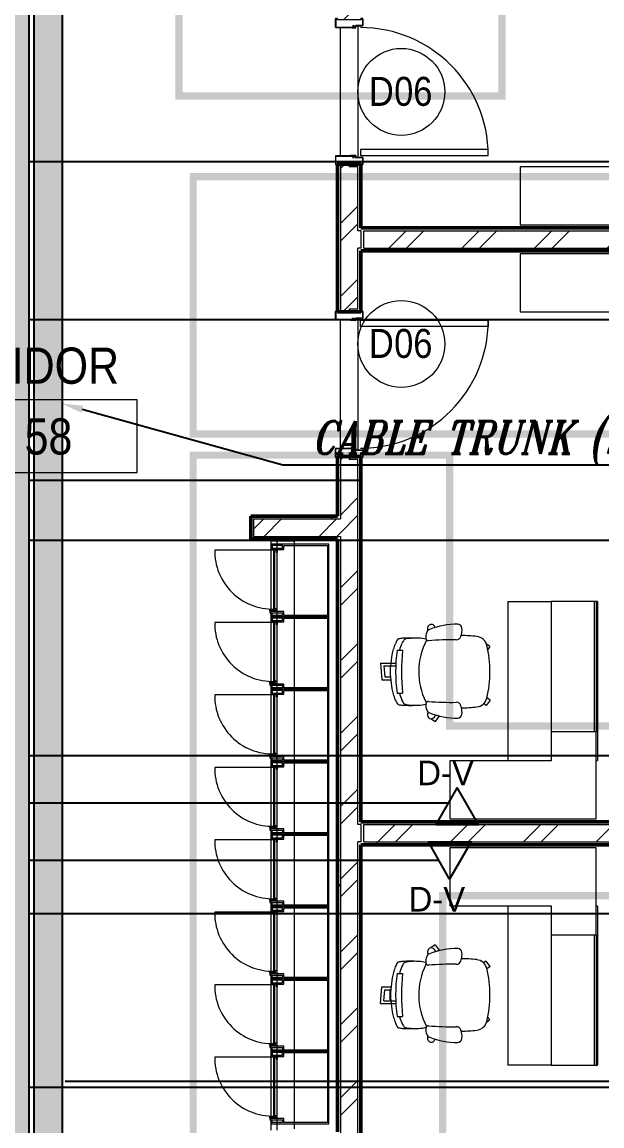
# Model space of a CAD drawing. Header units: millimetres. Extents: x -9358 to 257996, y -67499 to 9117.
# Drawn here: x 8440 to 12446, y -26768 to -19148 of the extents above; entities that cross this region are included whole.
import ezdxf
from ezdxf import colors
from ezdxf.entities.mleader import LeaderData, LeaderLine
from ezdxf.math import Vec2, Vec3

# ---------------------------------------------------------------- set-up
doc = ezdxf.new("R2010")
doc.units = ezdxf.units.MM
doc.header["$LTSCALE"] = 1000
for name, color, linetype, lineweight in [('123', 2, 'Continuous', 9), ('A-DOOR', 8, 'Continuous', 9), ('A-DOOR-1', 8, 'Continuous', 18), ('A-DOR', 8, 'Continuous', 9), ('A-FLR-PAT', 8, 'Continuous', 18), ('A-FRN', 8, 'Continuous', 9), ('A-GEN-MOD', 8, 'Continuous', 9), ('A-ROM-NAM', 8, 'Continuous', 9), ('A-TYP-DOR', 8, 'Continuous', 0), ('A-WAL-CLD', 8, 'Continuous', 9), ('A-WAL-CMU', 8, 'Continuous', 50), ('A-WAL-LOW-30', 8, 'Continuous', 18), ('A-WAL-PAT-1', 8, 'Continuous', 9)]:
    doc.layers.add(name, color=color, linetype=linetype, lineweight=lineweight)
for name, color, linetype in [('CCTV', 4, 'Continuous'), ('CCTVNET', 6, 'Continuous'), ('DATANET', 4, 'Continuous'), ('F POINT AGN', 7, 'Continuous'), ('LC-CABLE -10', 4, 'Continuous'), ('LC-CABLE -20', 6, 'Continuous'), ('Route - rack2', 7, 'Continuous')]:
    doc.layers.add(name, color=color, linetype=linetype)
doc.styles.add('Arial_5', font='arial.ttf', dxfattribs={"width": 0.85, "height": 200})
doc.styles.add('Arial_7', font='arial.ttf', dxfattribs={"width": 0.85, "height": 200})
doc.styles.add('ELEC', font='romant.shx', dxfattribs={"width": 0.8, "oblique": 15, "height": 0.18})
pattern_1 = [(0, (0, 0), (812.8, 203.2), [33.528, -576.072, 33.528, -576.072, -3251.2]), (0, (0, 0), (812.8, 203.2), [-1219.2, 33.528, -1185.672, 33.528, -576.072, -1422.4]), (0, (0, 0), (812.8, 203.2), [-3048, 33.528, -372.872, 33.528, -982.472]), (120, (304.8, 101.6), (-582.3764, 602.3054), [33.528, -576.072, 33.528, -576.072, -3251.2]), (120, (304.8, 101.6), (-582.3764, 602.3054), [-1219.2, 33.528, -1185.672, 33.528, -576.072, -1422.4]), (120, (304.8, 101.6), (-582.3764, 602.3054), [-3048, 33.528, -372.872, 33.528, -982.472]), (240, (406.4, 508), (-230.4236, -805.5054), [33.528, -576.072, 33.528, -576.072, -3251.2]), (240, (406.4, 508), (-230.4236, -805.5054), [-1219.2, 33.528, -1185.672, 33.528, -576.072, -1422.4]), (240, (406.4, 508), (-230.4236, -805.5054), [-3048, 33.528, -372.872, 33.528, -982.472])]
pattern_2 = [(45, (0, 0), (-251.447, 251.447), []), (45, (0, 381), (-251.447, 251.447), [])]

# ---------------------------------------------------------------- blocks, each defined once
blk = doc.blocks.new('Door Tag - Door Tag-41184-01-Ground Floor Plan')
at = {"layer": 'A-TYP-DOR'}
blk.add_circle((0, 0), 3, dxfattribs=at)
blk = doc.blocks.new('D-V')
at = {"color": 3}
blk.add_lwpolyline([(1.2, 256.5), (146.9, 0), (-146.9, 0), (1.2, 256.5)], dxfattribs=at)
at = {"layer": 'CCTV', "color": 2}
blk.add_attdef('D-V', (-225.1, 246.5), '', height=170, dxfattribs=at)
blk = doc.blocks.new('Wood door - 1000-Wood Door-2297988-01-Ground Floor Furniture Plan')
at = {"layer": 'A-DOOR'}
blk.add_arc((442, 77), 884, 90, 180, dxfattribs=at)
at = {"layer": 'A-DOOR-1'}
for p, q in [((442, 961), (399, 961)), ((399, 961), (399, 77)), ((442, 77), (442, 961)), ((-505, 92.5), (-505, 82.5)), ((-505, 92.5), (-505, 82.5)), ((-503.5, 92.5), (-503.5, 82.5)), ((-502.5, 95), (-457.5, 95)), ((-457.5, 95), (-502.5, 95)), ((-457.5, 93.5), (-502.5, 93.5)), ((-502.5, 81.5), (-495, 81.5)), ((-495, 80), (-502.5, 80)), ((-500, 80), (-495, 80)), ((-495, 81.5), (-495, 80)), ((-495, 80), (-495, -80)), ((-456.5, 92.5), (-456.5, 47)), ((-455, 92.5), (-455, 47)), ((-455, 47), (-455, 92.5)), ((399, 77), (442, 77)), ((455, 92.5), (455, 47)), ((455, 92.5), (455, 47)), ((456.5, 92.5), (456.5, 47)), ((502.5, 95), (457.5, 95)), ((502.5, 95), (457.5, 95)), ((457.5, 93.5), (502.5, 93.5)), ((495, 81.5), (495, 80)), ((502.5, 81.5), (495, 81.5)), ((495, 80), (502.5, 80)), ((495, -80), (495, 80)), ((495, 80), (500, 80)), ((503.5, 92.5), (503.5, 82.5)), ((505, 92.5), (505, 82.5)), ((505, 82.5), (505, 92.5)), ((-455.2, 23), (-455.2, 32.5)), ((-453.7, 23), (-455.2, 23)), ((-442.5, 46), (-454, 46)), ((-442.5, 46), (-454, 46)), ((-442.5, 44.5), (-454, 44.5)), ((-453.7, 32.5), (-453.7, 23)), ((-452.7, 35), (-445.7, 35)), ((-445.7, 33.5), (-452.7, 33.5)), ((-444.7, -92.5), (-444.7, 32.5)), ((-443.2, 32.5), (-443.2, 8.1)), ((-443.2, 8.4), (-441.5, 18.1)), ((-441.7, 8.1), (-443.2, 8.4)), ((-443.2, 8.1), (-443.2, -92.5)), ((-443.2, -92.5), (-443.2, 8.1)), ((-443.2, 8.1), (-441.7, 8.1)), ((-440, 18), (-441.7, 8.1)), ((-441.7, 8.1), (-440, 18)), ((-441.5, 18.1), (-441.5, 43.5)), ((-440, 43.5), (-440, 18)), ((-440, 18), (-440, 43.5)), ((440, 43.5), (440, 18)), ((440, 43.5), (440, 18)), ((440, 18), (441.7, 8.1)), ((440, 18), (441.7, 8.1)), ((441.5, 18.1), (441.5, 43.5)), ((443.2, 8.4), (441.5, 18.1)), ((441.7, 8.1), (443.2, 8.4)), ((441.7, 8.1), (443.2, 8.4)), ((442.5, 46), (454, 46)), ((454, 46), (442.5, 46)), ((442.5, 44.5), (454, 44.5)), ((443.2, 32.5), (443.2, 8.1)), ((443.2, 8.4), (443.2, -92.5)), ((443.2, 8.1), (443.2, -92.5)), ((444.7, -92.5), (444.7, 32.5)), ((452.7, 35), (445.7, 35)), ((445.7, 33.5), (452.7, 33.5)), ((453.7, 32.5), (453.7, 23)), ((453.7, 23), (455.2, 23)), ((455.2, 23), (455.2, 32.5)), ((-505, -92.5), (-505, -82.5)), ((-505, -82.5), (-505, -92.5)), ((-503.5, -82.5), (-503.5, -92.5)), ((-502.5, -80), (-495, -80)), ((-495, -81.5), (-502.5, -81.5)), ((-502.5, -93.5), (-445.7, -93.5)), ((-445.7, -95), (-502.5, -95)), ((-502.5, -95), (-445.7, -95)), ((-495, -80), (-500, -80)), ((-495, -81.5), (-495, -80)), ((502.5, -93.5), (445.7, -93.5)), ((445.7, -95), (502.5, -95)), ((445.7, -95), (502.5, -95)), ((495, -81.5), (495, -80)), ((502.5, -80), (495, -80)), ((500, -80), (495, -80)), ((495, -81.5), (502.5, -81.5)), ((503.5, -82.5), (503.5, -92.5)), ((505, -92.5), (505, -82.5)), ((505, -92.5), (505, -82.5))]:
    blk.add_line(p, q, dxfattribs=at)
for centre, radius, start, end in [((-502.5, 92.5), 2.5, 90, 180), ((-502.5, 92.5), 2.5, 90, 180), ((-502.5, 82.5), 2.5, 180, 270), ((-502.5, 82.5), 2.5, 180, 270), ((-502.5, 92.5), 1, 90, 180), ((-502.5, 82.5), 1, 180, 270), ((-457.5, 92.5), 2.5, 0, 90), ((-457.5, 92.5), 2.5, 0, 90), ((-457.5, 92.5), 1, 0, 90), ((457.5, 92.5), 2.5, 90, 180), ((457.5, 92.5), 2.5, 90, 180), ((457.5, 92.5), 1, 90, 180), ((502.5, 92.5), 2.5, 0, 90), ((502.5, 92.5), 2.5, 0, 90), ((502.5, 92.5), 1, 0, 90), ((502.5, 82.5), 1, 270, 0), ((502.5, 82.5), 2.5, 270, 0), ((502.5, 82.5), 2.5, 270, 0), ((-454, 47), 2.5, 180, 270), ((-452.7, 32.5), 2.5, 90, 180), ((-454, 47), 0.997, 180, 270), ((-454, 47), 0.997, 180, 270), ((-452.7, 32.5), 1.01, 90, 180), ((-445.7, 32.5), 2.5, 0, 90), ((-445.7, 32.5), 0.984, 0, 90), ((-442.5, 43.5), 2.5, 0, 90), ((-442.5, 43.5), 2.5, 0, 90), ((-442.5, 43.5), 1, 0, 90), ((442.5, 43.5), 2.5, 90, 180), ((442.5, 43.5), 2.5, 90, 180), ((442.5, 43.5), 1, 90, 180), ((445.7, 32.5), 2.5, 90, 180), ((445.7, 32.5), 0.984, 90, 180), ((452.7, 32.5), 2.5, 0, 90), ((452.7, 32.5), 1.01, 0, 90), ((454, 47), 2.5, 270, 0), ((454, 47), 0.997, 270, 0), ((454, 47), 0.979, 270, 360), ((-502.5, -82.5), 2.5, 90, 180), ((-502.5, -82.5), 2.5, 90, 180), ((-502.5, -92.5), 2.5, 180, 270), ((-502.5, -92.5), 2.5, 180, 270), ((-502.5, -82.5), 1.01, 90, 180), ((-502.5, -92.5), 1.03, 180, 270), ((-445.7, -92.5), 0.985, 270, 0), ((-445.7, -92.5), 2.5, 270, 0), ((-445.7, -92.5), 2.5, 270, 360), ((445.7, -92.5), 2.5, 180, 270), ((445.7, -92.5), 2.5, 180, 270), ((445.7, -92.5), 0.985, 180, 270), ((502.5, -82.5), 2.5, 0, 90), ((502.5, -82.5), 2.5, 0, 90), ((502.5, -82.5), 1.01, 0, 90), ((502.5, -92.5), 1.03, 270, 0), ((502.5, -92.5), 2.5, 270, 0), ((502.5, -92.5), 2.5, 270, 360)]:
    blk.add_arc(centre, radius, start, end, dxfattribs=at)
blk = doc.blocks.new('Wood door - 1000-Wood Door-2297986-01-Ground Floor Furniture Plan')
at = {"layer": 'A-DOOR'}
blk.add_arc((442, -77), 884, 180, 270, dxfattribs=at)
at = {"layer": 'A-DOOR-1'}
for p, q in [((-505, 92.5), (-505, 82.5)), ((-505, 82.5), (-505, 92.5)), ((-503.5, 82.5), (-503.5, 92.5)), ((-445.7, 95), (-502.5, 95)), ((-502.5, 95), (-445.7, 95)), ((-502.5, 93.5), (-445.7, 93.5)), ((-495, 81.5), (-502.5, 81.5)), ((-502.5, 80), (-495, 80)), ((-495, 80), (-500, 80)), ((-495, 81.5), (-495, 80)), ((-495, -80), (-495, 80)), ((-444.7, 92.5), (-444.7, -32.5)), ((-443.2, -8.1), (-443.2, 92.5)), ((-443.2, 92.5), (-443.2, -8.1)), ((443.2, -8.1), (443.2, 92.5)), ((443.2, -8.4), (443.2, 92.5)), ((444.7, 92.5), (444.7, -32.5)), ((445.7, 95), (502.5, 95)), ((445.7, 95), (502.5, 95)), ((502.5, 93.5), (445.7, 93.5)), ((495, 81.5), (495, 80)), ((495, 81.5), (502.5, 81.5)), ((502.5, 80), (495, 80)), ((495, 80), (495, -80)), ((500, 80), (495, 80)), ((503.5, 82.5), (503.5, 92.5)), ((505, 92.5), (505, 82.5)), ((505, 92.5), (505, 82.5)), ((-456.5, -92.5), (-456.5, -47)), ((-453.7, -23), (-455.2, -23)), ((-455.2, -23), (-455.2, -32.5)), ((-455, -92.5), (-455, -47)), ((-455, -47), (-455, -92.5)), ((-442.5, -44.5), (-454, -44.5)), ((-442.5, -46), (-454, -46)), ((-442.5, -46), (-454, -46)), ((-453.7, -32.5), (-453.7, -23)), ((-445.7, -33.5), (-452.7, -33.5)), ((-452.7, -35), (-445.7, -35)), ((-441.7, -8.1), (-443.2, -8.4)), ((-443.2, -32.5), (-443.2, -8.1)), ((-443.2, -8.1), (-441.7, -8.1)), ((-443.2, -8.4), (-441.5, -18.1)), ((-440, -18), (-441.7, -8.1)), ((-441.7, -8.1), (-440, -18)), ((-441.5, -18.1), (-441.5, -43.5)), ((-440, -43.5), (-440, -18)), ((-440, -18), (-440, -43.5)), ((440, -18), (441.7, -8.1)), ((440, -18), (441.7, -8.1)), ((440, -43.5), (440, -18)), ((440, -43.5), (440, -18)), ((443.2, -8.4), (441.5, -18.1)), ((441.5, -18.1), (441.5, -43.5)), ((441.7, -8.1), (443.2, -8.4)), ((441.7, -8.1), (443.2, -8.4)), ((442.5, -44.5), (454, -44.5)), ((442.5, -46), (454, -46)), ((454, -46), (442.5, -46)), ((443.2, -32.5), (443.2, -8.1)), ((445.7, -33.5), (452.7, -33.5)), ((452.7, -35), (445.7, -35)), ((453.7, -23), (455.2, -23)), ((453.7, -32.5), (453.7, -23)), ((455, -92.5), (455, -47)), ((455, -92.5), (455, -47)), ((455.2, -23), (455.2, -32.5)), ((456.5, -92.5), (456.5, -47)), ((-505, -92.5), (-505, -82.5)), ((-505, -92.5), (-505, -82.5)), ((-503.5, -92.5), (-503.5, -82.5)), ((-495, -80), (-502.5, -80)), ((-502.5, -81.5), (-495, -81.5)), ((-457.5, -93.5), (-502.5, -93.5)), ((-502.5, -95), (-457.5, -95)), ((-457.5, -95), (-502.5, -95)), ((-500, -80), (-495, -80)), ((-495, -81.5), (-495, -80)), ((399, -77), (442, -77)), ((399, -961), (399, -77)), ((442, -77), (442, -961)), ((457.5, -93.5), (502.5, -93.5)), ((502.5, -95), (457.5, -95)), ((502.5, -95), (457.5, -95)), ((495, -81.5), (495, -80)), ((495, -80), (502.5, -80)), ((495, -80), (500, -80)), ((502.5, -81.5), (495, -81.5)), ((503.5, -92.5), (503.5, -82.5)), ((505, -92.5), (505, -82.5)), ((505, -82.5), (505, -92.5)), ((442, -961), (399, -961))]:
    blk.add_line(p, q, dxfattribs=at)
for centre, radius, start, end in [((-502.5, 92.5), 2.5, 90, 180), ((-502.5, 92.5), 2.5, 90, 180), ((-502.5, 82.5), 2.5, 180, 270), ((-502.5, 82.5), 2.5, 180, 270), ((-502.5, 92.5), 1.03, 90, 180), ((-502.5, 82.5), 1.01, 180, 270), ((-445.7, 92.5), 2.5, 0, 90), ((-445.7, 92.5), 2.5, 0, 90), ((-445.7, 92.5), 0.985, 0, 90), ((445.7, 92.5), 2.5, 90, 180), ((445.7, 92.5), 2.5, 90, 180), ((445.7, 92.5), 0.985, 90, 180), ((502.5, 92.5), 2.5, 360, 90), ((502.5, 92.5), 2.5, 0, 90), ((502.5, 92.5), 1.03, 0, 90), ((502.5, 82.5), 1.01, 270, 360), ((502.5, 82.5), 2.5, 270, 0), ((502.5, 82.5), 2.5, 270, 360), ((-454, -47), 2.5, 90, 180), ((-452.7, -32.5), 2.5, 180, 270), ((-454, -47), 0.997, 90, 180), ((-454, -47), 0.997, 90, 180), ((-452.7, -32.5), 1.01, 180, 270), ((-445.7, -32.5), 0.984, 270, 360), ((-445.7, -32.5), 2.5, 270, 360), ((-442.5, -43.5), 1, 270, 0), ((-442.5, -43.5), 2.5, 270, 360), ((-442.5, -43.5), 2.5, 270, 360), ((442.5, -43.5), 2.5, 180, 270), ((442.5, -43.5), 2.5, 180, 270), ((442.5, -43.5), 1, 180, 270), ((445.7, -32.5), 2.5, 180, 270), ((445.7, -32.5), 0.984, 180, 270), ((452.7, -32.5), 1.01, 270, 360), ((452.7, -32.5), 2.5, 270, 360), ((454, -47), 2.5, 360, 90), ((454, -47), 0.997, 360, 90), ((454, -47), 0.979, 0, 90), ((-502.5, -82.5), 2.5, 90, 180), ((-502.5, -82.5), 2.5, 90, 180), ((-502.5, -92.5), 2.5, 180, 270), ((-502.5, -92.5), 2.5, 180, 270), ((-502.5, -82.5), 1, 90, 180), ((-502.5, -92.5), 1, 180, 270), ((-457.5, -92.5), 1, 270, 0), ((-457.5, -92.5), 2.5, 270, 360), ((-457.5, -92.5), 2.5, 270, 360), ((457.5, -92.5), 2.5, 180, 270), ((457.5, -92.5), 2.5, 180, 270), ((457.5, -92.5), 1, 180, 270), ((502.5, -82.5), 2.5, 0, 90), ((502.5, -82.5), 2.5, 360, 90), ((502.5, -82.5), 1, 0, 90), ((502.5, -92.5), 1, 270, 360), ((502.5, -92.5), 2.5, 270, 360), ((502.5, -92.5), 2.5, 270, 360)]:
    blk.add_arc(centre, radius, start, end, dxfattribs=at)
blk = doc.blocks.new('FR_Lockers-MLTPL_Dar - FR_Lockers-MLTPL_Dar-1703966-01-Ground Floor Furniture Plan')
at = {"layer": 'A-GEN-MOD'}
for p, q in [((-40, 382.2), (-40, 789.1)), ((-500, 400), (-500, 0)), ((-473.3, 400), (-500, 400)), ((-491.1, 391.1), (-473.3, 391.1)), ((-491.1, 320), (-491.1, 391.1)), ((-473.3, 408.9), (-473.3, 400)), ((-464.4, 408.9), (-473.3, 408.9)), ((-473.3, 391.1), (-473.3, 320)), ((-464.4, 311.1), (-464.4, 408.9)), ((-460, 408.9), (-451.1, 408.9)), ((-460, 360), (-460, 408.9)), ((-451.1, 408.9), (-451.1, 368.9)), ((-446.7, 382.2), (-446.7, 373.3)), ((-40, 382.2), (-446.7, 382.2)), ((-40, 373.3), (-40, 382.2)), ((-35.6, 400), (-35.6, 364.4)), ((0, 400), (-35.6, 400)), ((-26.7, 391.1), (-26.7, 320)), ((-8.9, 391.1), (-26.7, 391.1)), ((-8.9, 320), (-8.9, 391.1)), ((0, 0), (0, 400)), ((-473.3, 320), (-491.1, 320)), ((-491.1, 311.1), (-464.4, 311.1)), ((-491.1, 8.9), (-491.1, 311.1)), ((-442.2, 360), (-460, 360)), ((-451.1, 368.9), (-442.2, 368.9)), ((-446.7, 373.3), (-40, 373.3)), ((-442.2, 368.9), (-442.2, 360)), ((-53.3, 364.4), (-53.3, 355.6)), ((-35.6, 364.4), (-53.3, 364.4)), ((-53.3, 355.6), (-35.6, 355.6)), ((-35.6, 355.6), (-35.6, 311.1)), ((-35.6, 311.1), (-8.9, 311.1)), ((-26.7, 320), (-8.9, 320)), ((-8.9, 311.1), (-8.9, 8.9)), ((-500, 0), (0, 0)), ((-8.9, 8.9), (-491.1, 8.9))]:
    blk.add_line(p, q, dxfattribs=at)
blk.add_arc((-46.8, 389.2), 400, 89.03054, 181.28823, dxfattribs=at)
blk = doc.blocks.new('Task chair 9554N35 - Task chair 9554N35-745676-01-Ground Floor Furniture Plan')
at = {"layer": 'A-FRN'}
for p, q in [((-172.9, 306.8), (-189.9, 284.3)), ((-172.9, 306.8), (-153.2, 293.1)), ((196.3, 309), (180.3, 287)), ((196.3, 309), (233.1, 282.3)), ((233.1, 282.3), (220.5, 265)), ((309.5, -42.5), (303.3, -51.1)), ((346.3, -69.3), (309.5, -42.5)), ((346.3, -69.3), (324.3, -99.6)), ((208.7, -134.6), (213.5, -132.2)), ((-148.6, -333.2), (-148.6, -294.8)), ((148.6, -333.5), (148.6, -294.8)), ((-59.9, -447.8), (-59.9, -341.6)), ((-40.1, -424.9), (-40.1, -342.5)), ((-33.2, -377), (-33.2, -380)), ((-33.2, -380), (34.3, -380)), ((34.3, -418.4), (34.3, -377)), ((56.2, -437.7), (56.2, -375.4)), ((-59.9, -447.8), (56.2, -437.7)), ((-40.1, -424.9), (34.3, -418.4))]:
    blk.add_line(p, q, dxfattribs=at)
for centre, radius, start, end in [((0, -450.7), 759.4, 76.05834, 103.94163), ((-163.7, 208.7), 80, 103.94163, 173.64139), ((163.7, 208.7), 80, 6.35861, 76.05834), ((875.8, 92.8), 1126, 173.64139, 179.13874), ((-875.8, 92.8), 1126, 0.96847, 6.35861), ((157.4, 76.4), 485.9, 178.90131, 202.37717), ((-298.4, 85.1), 30, 94.38503, 178.83074), ((-289.7, -26.9), 142.3, 70.42845, 94.40688), ((-253.5, 75.2), 34, 1.57827, 70.42845), ((245.3, 75.2), 34, 109.57155, 178.42173), ((281.6, -26.9), 142.3, 102.84069, 109.57155), ((281.6, -26.9), 142.3, 85.59312, 102.84069), ((-165.6, 76.4), 485.9, 337.62283, 1.09869), ((290.2, 85.1), 30, 1.16926, 85.61497), ((1706.6, 39.8), 1926.5, 178.92008, 184.65045), ((-1714.8, 39.8), 1926.5, 355.34955, 1.07992), ((-301, -96.7), 25.2, 123.41207, 230.42017), ((-270.6, -142.7), 80.3, 115.93952, 123.41207), ((297.3, -97.1), 27.1, 257.0503, 54.9497), ((266.7, -140.7), 80.4, 54.9497, 66.54385), ((-296.1, -90.9), 32.8, 230.42017, 277.57983), ((-257.7, -94.4), 37, 202.48154, 245.42433), ((-304.4, -28.7), 95.5, 277.57983, 283.12992), ((-239, -54.3), 81.3, 245.20673, 276.92846), ((-5.9, -191.7), 225.5, 165.01048, 178.08469), ((-231.5, -117.1), 18, 277.29162, 2.37389), ((1.2, 277.4), 461.4, 241.6816, 296.72751), ((223.3, -117.1), 18, 177.62611, 262.70838), ((230.8, -54.3), 81.3, 263.07154, 294.79327), ((5.9, -191.7), 225.5, 1.91531, 14.48214), ((249.5, -94.4), 37, 294.57567, 337.51846), ((351.4, 138.5), 268.8, 253.82651, 257.0503), ((1424.9, -239.6), 1657.1, 178.08469, 181.91531), ((192.1, -200.6), 424.1, 181.28036, 189.12463), ((-192.1, -200.6), 424.1, 350.87537, 358.71964), ((-1424.9, -239.6), 1657.1, 358.08469, 1.91531), ((-202, -267.3), 24.7, 181.26499, 228.14341), ((18.2, 231.9), 573.4, 248.37033, 253.08596), ((0, 988.3), 1291.7, 263.39468, 276.60532), ((-18.2, 231.9), 573.4, 286.91404, 291.62967), ((202, -267.3), 24.7, 311.85659, 358.73501), ((1, 773.4), 1116.7, 262.30125, 277.59325)]:
    blk.add_arc(centre, radius, start, end, dxfattribs=at)
for centre, major_axis, ratio, start_param, end_param in [((2833.6, -1083.6), (-3058.7, 867.3), 0.246692, 0.098786, 0.133654), ((-178.1, -286.4), (-48, 16.7), 0.376203, 0.715963, 1.386418), ((178.1, -286.7), (48.1, 16.1), 0.383717, 4.900693, 5.6098), ((-2833.6, -1083.6), (3058.7, 867.3), 0.246692, 6.149531, 6.184399), ((-2839.6, -1069.5), (3064.8, 850.5), 0.246639, 6.151983, 6.185843), ((-182.4, -335.9), (-44.1, 13.7), 0.260293, 0.190015, 1.407049), ((182.6, -337.1), (43.9, 14.1), 0.248418, 4.873403, 6.095378)]:
    blk.add_ellipse(centre, major_axis=major_axis, ratio=ratio, start_param=start_param, end_param=end_param, dxfattribs=at)
blk.add_open_spline([(193.1, -345.6), (180.8, -349.8), (155.9, -357.6), (104.9, -369.7), (39.6, -378.5), (-39.7, -378.4), (-105, -369.4), (-155.9, -357.1), (-180.8, -349.3), (-193.1, -344.9)], degree=3, knots=[0, 0, 0, 0, 0.1, 0.2, 0.4, 0.6, 0.8, 0.9, 1, 1, 1, 1], dxfattribs=at)
blk = doc.blocks.new('secretary office - manager office -1 2-1846450-01-Ground Floor Furniture Plan')
at = {"layer": 'A-FRN'}
for p, q in [((-550, 700), (-950, 700)), ((-950, 700), (-950, -300)), ((-550, 0), (-550, 700)), ((550, 300), (-550, 300)), ((550, 300), (550, 0)), ((-350, 0), (-550, 0)), ((550, 0), (-350, 0)), ((-350, -310), (-350, 0)), ((550, -300), (550, 0)), ((-950, -300), (-950, -310)), ((-350, -300), (550, -300)), ((-350, -300), (550, -300)), ((550, -310), (550, -300)), ((-950, -310), (-360, -310)), ((-548, -310), (-548, -320)), ((550, -320), (-548, -320)), ((-360, -310), (-350, -310)), ((550, -310), (-350, -310)), ((550, -320), (550, -310))]:
    blk.add_line(p, q, dxfattribs=at)
blk = doc.blocks.new('Task chair 9554N35 - Task chair 9554N35-733048-01-Ground Floor Furniture Plan')
at = {"layer": 'A-FRN'}
for p, q in [((-59.9, 447.8), (56.2, 437.7)), ((-59.9, 447.8), (-59.9, 341.6)), ((-40.1, 424.9), (-40.1, 342.5)), ((-40.1, 424.9), (34.3, 418.4)), ((34.3, 418.4), (34.3, 377)), ((56.2, 437.7), (56.2, 375.4)), ((-148.6, 333.2), (-148.6, 294.8)), ((-33.2, 380), (34.3, 380)), ((-33.2, 377), (-33.2, 380)), ((148.6, 333.5), (148.6, 294.8)), ((208.7, 134.6), (213.5, 132.2)), ((346.3, 69.3), (324.3, 99.6)), ((309.5, 42.5), (303.3, 51.1)), ((346.3, 69.3), (309.5, 42.5)), ((-172.9, -306.8), (-189.9, -284.3)), ((-172.9, -306.8), (-153.2, -293.1)), ((196.3, -309), (180.3, -287)), ((196.3, -309), (233.1, -282.3)), ((233.1, -282.3), (220.5, -265))]:
    blk.add_line(p, q, dxfattribs=at)
for centre, radius, start, end in [((18.2, -231.9), 573.4, 106.91404, 111.62967), ((1, -773.4), 1116.7, 82.40675, 97.69875), ((-18.2, -231.9), 573.4, 68.37033, 73.08596), ((1424.9, 239.6), 1657.1, 178.08469, 181.91531), ((192.1, 200.6), 424.1, 170.87537, 178.71964), ((-202, 267.3), 24.7, 131.85659, 178.73501), ((0, -988.3), 1291.7, 83.39468, 96.60532), ((202, 267.3), 24.7, 1.26499, 48.14341), ((-192.1, 200.6), 424.1, 1.28036, 9.12463), ((-1424.9, 239.6), 1657.1, 358.08469, 1.91531), ((-5.9, 191.7), 225.5, 181.91531, 194.98952), ((1.2, -277.4), 461.4, 63.27249, 118.3184), ((5.9, 191.7), 225.5, 345.51786, 358.08469), ((157.4, -76.4), 485.9, 157.62283, 181.09869), ((-301, 96.7), 25.2, 129.57983, 236.58793), ((-296.1, 90.9), 32.8, 82.42017, 129.57983), ((-257.7, 94.4), 37, 114.57567, 157.51846), ((-304.4, 28.7), 95.5, 76.87008, 82.42017), ((-239, 54.3), 81.3, 83.07154, 114.79327), ((-231.5, 117.1), 18, 357.62611, 82.70838), ((1706.6, -39.8), 1926.5, 175.34955, 181.07992), ((223.3, 117.1), 18, 97.29162, 182.37389), ((-1714.8, -39.8), 1926.5, 358.92008, 4.65045), ((230.8, 54.3), 81.3, 65.20673, 96.92846), ((249.5, 94.4), 37, 22.48154, 65.42433), ((351.4, -138.5), 268.8, 102.9497, 106.17349), ((-165.6, -76.4), 485.9, 358.90131, 22.37717), ((297.3, 97.1), 27.1, 305.0503, 102.9497), ((-270.6, 142.7), 80.3, 236.58793, 244.06048), ((266.7, 140.7), 80.4, 293.45615, 305.0503), ((-253.5, -75.2), 34, 289.57155, 358.42173), ((245.3, -75.2), 34, 181.57827, 250.42845), ((-298.4, -85.1), 30, 181.16926, 265.61497), ((-289.7, 26.9), 142.3, 265.59312, 289.57155), ((875.8, -92.8), 1126, 180.86126, 186.35861), ((281.6, 26.9), 142.3, 250.42845, 257.15931), ((-875.8, -92.8), 1126, 353.64139, 359.03153), ((281.6, 26.9), 142.3, 257.15931, 274.40688), ((290.2, -85.1), 30, 274.38503, 358.83074), ((-163.7, -208.7), 80, 186.35861, 256.05837), ((163.7, -208.7), 80, 283.94166, 353.64139), ((0, 450.7), 759.4, 256.05837, 283.94166)]:
    blk.add_arc(centre, radius, start, end, dxfattribs=at)
for centre, major_axis, ratio, start_param, end_param in [((2833.6, 1083.6), (3058.7, 867.3), 0.246692, 3.007939, 3.042807), ((-182.4, 335.9), (44.1, 13.7), 0.260293, 1.734544, 2.951577), ((182.6, 337.1), (-43.9, 14.1), 0.248418, 3.3294, 4.551375), ((-2839.6, 1069.5), (-3064.8, 850.5), 0.246639, 3.238935, 3.272795), ((-2833.6, 1083.6), (-3058.7, 867.3), 0.246692, 3.240378, 3.275247), ((-178.1, 286.4), (48, 16.7), 0.376203, 1.755174, 2.42563), ((178.1, 286.7), (-48.1, 16.1), 0.383717, 3.814978, 4.524085)]:
    blk.add_ellipse(centre, major_axis=major_axis, ratio=ratio, start_param=start_param, end_param=end_param, dxfattribs=at)
blk.add_open_spline([(193.1, 345.6), (180.8, 349.8), (155.9, 357.6), (104.9, 369.7), (39.6, 378.5), (-39.7, 378.4), (-105, 369.4), (-155.9, 357.1), (-180.8, 349.3), (-193.1, 344.9)], degree=3, knots=[0, 0, 0, 0, 0.1, 0.2, 0.4, 0.6, 0.8, 0.9, 1, 1, 1, 1], dxfattribs=at)
blk = doc.blocks.new('secretary office - manager office -1 2-1846452-01-Ground Floor Furniture Plan')
at = {"layer": 'A-FRN'}
for p, q in [((-360, 310), (-950, 310)), ((-950, 310), (-950, 300)), ((-548, 320), (550, 320)), ((-548, 320), (-548, 310)), ((-350, 310), (-360, 310)), ((-350, 0), (-350, 310)), ((-350, 310), (550, 310)), ((550, 310), (550, 320)), ((550, 300), (550, 310)), ((-950, 300), (-950, -700)), ((550, 300), (-350, 300)), ((550, 300), (-350, 300)), ((550, 0), (550, 300)), ((-550, -700), (-550, 0)), ((-550, 0), (-350, 0)), ((-350, 0), (550, 0)), ((550, 0), (550, -300)), ((-550, -300), (550, -300)), ((-950, -700), (-550, -700))]:
    blk.add_line(p, q, dxfattribs=at)
blk = doc.blocks.new('Walls 249 - Walls 41-1952091-01-Ground Floor Furniture Plan')
at = {"layer": 'A-FRN'}
for p, q in [((25274.7, -24881.6), (25274.7, -25281.6)), ((27604.7, -24881.6), (25274.7, -24881.6)), ((27604.7, -25281.6), (27604.7, -24881.6)), ((25274.7, -25281.6), (27604.7, -25281.6))]:
    blk.add_line(p, q, dxfattribs=at)
blk = doc.blocks.new('Walls 251 - Walls 41-1952125-01-Ground Floor Furniture Plan')
at = {"layer": 'A-FRN'}
for p, q in [((27604.7, -15718.4), (25274.7, -15718.4)), ((25274.7, -15718.4), (25274.7, -16118.4)), ((27604.7, -16118.4), (27604.7, -15718.4)), ((25274.7, -16118.4), (27604.7, -16118.4))]:
    blk.add_line(p, q, dxfattribs=at)
blk = doc.blocks.new('M_Room Tag_Small - M_Room Tag_Small-919701-01-Ground Floor Furniture Plan')
at = {"layer": 'A-ROM-NAM'}
for p, q in [((9, 2.5), (-9, 2.5)), ((-9, 2.5), (-9, -2.5)), ((9, -2.5), (9, 2.5)), ((-9, -2.5), (9, -2.5))]:
    blk.add_line(p, q, dxfattribs=at)
blk = doc.blocks.new('G')
at = {"layer": 'A-WAL-PAT-1'}
h = blk.add_hatch(dxfattribs=at)
h.set_pattern_fill('FP_2', color=256, style=0, pattern_type=2)
h.set_pattern_definition(pattern_1)
h.paths.add_polyline_path([(10620, -28640), (10640, -28640), (10640, -28390), (10620, -28390), (10620, -28540.7)], flags=0)
h.paths.add_polyline_path([(10640, -27390), (10640, -26800), (10620, -26800), (10620, -27390)], flags=0)
h.paths.add_polyline_path([(10640, -26680), (10640, -22550), (10620, -22550), (10620, -26680)], flags=0)
h.paths.add_polyline_path([(10620, -22430), (10640, -22430), (10640, -22000), (10620, -22000), (10620, -22410)], flags=0)
h.paths.add_polyline_path([(10620, -21000), (10640, -21000), (10640, -19980), (10620, -19980), (10620, -20590.7)], flags=0)
h.paths.add_polyline_path([(10620, -18980), (10640, -18980), (10640, -18570), (10620, -18570), (10620, -18783.9)], flags=0)
h.paths.add_polyline_path([(10640, -18450), (10640, -14320), (10620, -14320), (10620, -18450)], flags=0)
h.paths.add_polyline_path([(10640, -14200), (10640, -13800), (10620, -13800), (10620, -14200)], flags=0)
h.paths.add_polyline_path([(10640, -12800), (10640, -12220), (10620, -12220), (10620, -12800)], flags=0)
h = blk.add_hatch(dxfattribs=at)
h.set_pattern_fill('FP_1', color=256, style=0, pattern_type=2)
h.set_pattern_definition(pattern_2)
h.paths.add_polyline_path([(10760, -28640), (10760, -28410), (10700, -28410), (10700, -28390), (10640, -28390), (10640, -28640), (10700, -28640)], flags=0)
h.paths.add_polyline_path([(10640, -27390), (10700, -27390), (10700, -27370), (10760, -27370), (10760, -22020), (10700, -22020), (10700, -22000), (10640, -22000), (10640, -27095.3)], flags=0)
h.paths.add_polyline_path([(10700, -21000), (10700, -20980), (10760, -20980), (10760, -20000), (10700, -20000), (10700, -19980), (10640, -19980), (10640, -21000)], flags=0)
h.paths.add_polyline_path([(10640, -18980), (10700, -18980), (10700, -18960), (10760, -18960), (10760, -13820), (10700, -13820), (10700, -13800), (10640, -13800), (10640, -18783.9)], flags=0)
h.paths.add_polyline_path([(10700, -12800), (10700, -12780), (10760, -12780), (10760, -12240), (10640, -12240), (10640, -12800)], flags=0)
h = blk.add_hatch(dxfattribs=at)
h.set_pattern_fill('FP_2', color=256, style=0, pattern_type=2)
h.set_pattern_definition(pattern_1)
h.paths.add_polyline_path([(10760, -28620), (10780, -28620), (10780, -28390), (10700, -28390), (10700, -28410), (10760, -28410), (10760, -28540.7)], flags=0)
h.paths.add_polyline_path([(10700, -27390), (10780, -27390), (10780, -24660), (10760, -24660), (10760, -27370), (10700, -27370)], flags=0)
h.paths.add_polyline_path([(10780, -24540), (10780, -22000), (10700, -22000), (10700, -22020), (10760, -22020), (10760, -24540)], flags=0)
h.paths.add_polyline_path([(10700, -21000), (10780, -21000), (10780, -20560), (10760, -20560), (10760, -20980), (10700, -20980)], flags=0)
h.paths.add_polyline_path([(10780, -20440), (10780, -19980), (10700, -19980), (10700, -20000), (10760, -20000), (10760, -20440)], flags=0)
h.paths.add_polyline_path([(10700, -18980), (10780, -18980), (10780, -16460), (10760, -16460), (10760, -18960), (10700, -18960)], flags=0)
h.paths.add_polyline_path([(10760, -16340), (10780, -16340), (10780, -13800), (10700, -13800), (10700, -13820), (10760, -13820), (10760, -15531.6)], flags=0)
h.paths.add_polyline_path([(10700, -12800), (10780, -12800), (10780, -12360), (10760, -12360), (10760, -12780), (10700, -12780)], flags=0)
h = blk.add_hatch(dxfattribs=at)
h.set_pattern_fill('FP_2', color=256, style=0, pattern_type=2)
h.set_pattern_definition(pattern_1)
h.paths.add_polyline_path([(10800, -20560), (10800, -20440), (16330, -20440), (16330, -20420), (10780, -20420), (10780, -20560)], flags=0)
h.paths.add_polyline_path([(16750, -20440), (16750, -20420), (16350, -20420), (16350, -20440), (16354.9, -20440)], flags=0)
h = blk.add_hatch(dxfattribs=at)
h.set_pattern_fill('FP_1', color=256, style=0, pattern_type=2)
h.set_pattern_definition(pattern_2)
h.paths.add_polyline_path([(16750, -20560), (16750, -20440), (10800, -20440), (10800, -20560), (16354.9, -20560)], flags=0)
h.paths.add_polyline_path([(10760, -20560), (10780, -20560), (10780, -20440), (10760, -20440)], flags=0)
h = blk.add_hatch(dxfattribs=at)
h.set_pattern_fill('FP_2', color=256, style=0, pattern_type=2)
h.set_pattern_definition(pattern_1)
h.paths.add_polyline_path([(16330, -20580), (16330, -20560), (10780, -20560), (10780, -20580), (15863.4, -20580)], flags=0)
h.paths.add_polyline_path([(16750, -20580), (16750, -20560), (16350, -20560), (16350, -20580), (16354.9, -20580)], flags=0)
h = blk.add_hatch(dxfattribs=at)
h.set_pattern_fill('FP_2', color=256, style=0, pattern_type=2)
h.set_pattern_definition(pattern_1)
h.paths.add_polyline_path([(10040, -22430), (10620, -22430), (10620, -22410), (10020, -22410), (10020, -22430)], flags=0)
h = blk.add_hatch(dxfattribs=at)
h.set_pattern_fill('FP_2', color=256, style=0, pattern_type=2)
h.set_pattern_definition(pattern_1)
h.paths.add_polyline_path([(10020, -22570), (10620, -22570), (10620, -22550), (10040, -22550), (10040, -22430), (10020, -22430), (10020, -22550)], flags=0)
h = blk.add_hatch(dxfattribs=at)
h.set_pattern_fill('FP_1', color=256, style=0, pattern_type=2)
h.set_pattern_definition(pattern_2)
h.paths.add_polyline_path([(10040, -22550), (10640, -22550), (10640, -22430), (10040, -22430)], flags=0)
h = blk.add_hatch(dxfattribs=at)
h.set_pattern_fill('FP_2', color=256, style=0, pattern_type=2)
h.set_pattern_definition(pattern_1)
h.paths.add_polyline_path([(10800, -24660), (10800, -24540), (16730, -24540), (16730, -24520), (10780, -24520), (10780, -24660)], flags=0)
h = blk.add_hatch(dxfattribs=at)
h.set_pattern_fill('FP_1', color=256, style=0, pattern_type=2)
h.set_pattern_definition(pattern_2)
h.paths.add_polyline_path([(16730, -24660), (16750, -24660), (16750, -24540), (10800, -24540), (10800, -24660), (15863.4, -24660)], flags=0)
h.paths.add_polyline_path([(10780, -24660), (10780, -24540), (10760, -24540), (10760, -24660)], flags=0)
h = blk.add_hatch(dxfattribs=at)
h.set_pattern_fill('FP_2', color=256, style=0, pattern_type=2)
h.set_pattern_definition(pattern_1)
h.paths.add_polyline_path([(16730, -24680), (16730, -24660), (10780, -24660), (10780, -24680), (15863.4, -24680)], flags=0)
at = {"layer": 'A-FLR-PAT'}
for p, q in [((10640, -19923.2), (10640, -19036.8)), ((10760, -19025), (10760, -19935)), ((10640, -19980), (10640, -19975)), ((10760, -19975), (10760, -19980)), ((10640, -21005), (10640, -21000)), ((10760, -21000), (10760, -21005)), ((10640, -21943.2), (10640, -21056.8)), ((10760, -21045), (10760, -21955)), ((10640, -22000), (10640, -21995)), ((10760, -21995), (10760, -22000))]:
    blk.add_line(p, q, dxfattribs=at)
at = {"layer": 'A-WAL-CLD'}
for p, q in [((10640, -19980), (10640, -21000)), ((10700, -19980), (10700, -20000)), ((10760, -20000), (10700, -20000)), ((10760, -20440), (10760, -20000)), ((10780, -20440), (10760, -20440)), ((10780, -20440), (10780, -20560)), ((10800, -20560), (10800, -20440)), ((10800, -20440), (16750, -20440)), ((10780, -20560), (10760, -20560)), ((10760, -20980), (10760, -20560)), ((10800, -20560), (16750, -20560)), ((10700, -20980), (10760, -20980)), ((10700, -20980), (10700, -21000)), ((10640, -22000), (10640, -22430)), ((10700, -22000), (10700, -22020)), ((10760, -22020), (10700, -22020)), ((10760, -24540), (10760, -22020)), ((10040, -22430), (10640, -22430)), ((10040, -22430), (10040, -22550)), ((10040, -22550), (10640, -22550)), ((10640, -22550), (10640, -26680)), ((10780, -24540), (10760, -24540)), ((10780, -24540), (10780, -24660)), ((10800, -24660), (10800, -24540)), ((10800, -24540), (16750, -24540)), ((10780, -24660), (10760, -24660)), ((10760, -27370), (10760, -24660)), ((10800, -24660), (16750, -24660))]:
    blk.add_line(p, q, dxfattribs=at)
at = {"layer": 'A-WAL-CMU'}
for p, q in [((10620, -19980), (10620, -21000)), ((10780, -19980), (10620, -19980)), ((10780, -20420), (10780, -19980)), ((16330, -20420), (10780, -20420)), ((10780, -20580), (16330, -20580)), ((10780, -21000), (10780, -20580)), ((10620, -21000), (10780, -21000)), ((10620, -22000), (10620, -22410)), ((10780, -22000), (10620, -22000)), ((10780, -24520), (10780, -22000)), ((10620, -22410), (10020, -22410)), ((10020, -22410), (10020, -22570)), ((10020, -22570), (10620, -22570)), ((10620, -22570), (10620, -26660)), ((16730, -24520), (10780, -24520)), ((10780, -24680), (16730, -24680)), ((10780, -27390), (10780, -24680))]:
    blk.add_line(p, q, dxfattribs=at)
at = {"layer": 'A-WAL-LOW-30'}
for p, q in [((10160, -22580), (10320, -22580)), ((10160, -26650), (10160, -22580)), ((10200, -22580), (10200, -26650)), ((10320, -22580), (10320, -26640))]:
    blk.add_line(p, q, dxfattribs=at)
at = {"layer": 'A-DOR'}
for name, p, rotation in [('Wood door - 1000-Wood Door-2297988-01-Ground Floor Furniture Plan', (10700, -19480), 270.0000000000002), ('Wood door - 1000-Wood Door-2297986-01-Ground Floor Furniture Plan', (10700, -21500), 90.00000000000021)]:
    blk.add_blockref(name, p, dxfattribs=dict(at, rotation=rotation))
at = {"layer": 'A-FRN'}
for name, p in [('Walls 249 - Walls 41-1952091-01-Ground Floor Furniture Plan', (-13393.4, 4881.6)), ('Walls 251 - Walls 41-1952125-01-Ground Floor Furniture Plan', (-13393.4, -4881.6))]:
    blk.add_blockref(name, p, dxfattribs=at)
for name, p, rotation in [('secretary office - manager office -1 2-1846450-01-Ground Floor Furniture Plan', (12095, -23550), 90.00000000000122), ('Task chair 9554N35 - Task chair 9554N35-745676-01-Ground Floor Furniture Plan', (11363.8, -23484.5), 269.9999999999964), ('secretary office - manager office -1 2-1846452-01-Ground Floor Furniture Plan', (12095, -25650), 269.9999999999981), ('Task chair 9554N35 - Task chair 9554N35-733048-01-Ground Floor Furniture Plan', (11363.8, -25715.5), 90.00000000000288)]:
    blk.add_blockref(name, p, dxfattribs=dict(at, rotation=rotation))
at = {"layer": 'A-GEN-MOD'}
for p, rotation in [((10560, -22605), 90.00000000000033), ((10560, -23105), 90.00000000000033), ((10560, -23605), 90.00000000000033), ((10560, -24105), 90.00000000000033), ((10560, -24605), 90.00000000000033), ((10560, -25105), 90.00000000000033), ((10560, -25605), 90.00000000000033), ((10560, -26105), 89.99999999999996)]:
    blk.add_blockref('FR_Lockers-MLTPL_Dar - FR_Lockers-MLTPL_Dar-1703966-01-Ground Floor Furniture Plan', p, dxfattribs=dict(at, rotation=rotation))
at = {"layer": 'A-ROM-NAM', "xscale": 99.99999999999991, "yscale": 99.99999999999991, "zscale": 99.99999999999991}
blk.add_blockref('M_Room Tag_Small - M_Room Tag_Small-919701-01-Ground Floor Furniture Plan', (8334.9, -21858.5), dxfattribs=at)
at = {"layer": 'A-ROM-NAM', "char_height": 250, "attachment_point": 1, "style": 'Arial_5'}
for s, insert, width in [('CORRIDOR', (7494.4, -21246.9), 2070.759), ('58', (8457.5, -21735.3), 418.481)]:
    blk.add_mtext(s, dxfattribs=dict(at, insert=insert, width=width))
blk = doc.blocks.new('datatray')
at = {"layer": '123'}
h = blk.add_hatch(color=4, dxfattribs=at)
h.dxf.hatch_style = 1
h.paths.add_polyline_path([(302434, -43813.9), (311773, -43813.9), (311773, -43513.9), (311473, -43513.9), (301671, -43513.9), (301671, -38365), (301471, -38365), (301100, -38365), (301100, -38565), (301471, -38565), (301471, -43513.9), (287538, -43513.9), (287538, -38565), (287909, -38565), (287909, -38365), (287538, -38365), (287338, -38365), (287338, -43513.9), (277443, -43513.9), (277443, -4790), (277143, -4790), (277143, -43813.9), (301834, -43813.9), (301852.6, -52052), (299770, -52052), (299770, -52652), (301854, -52652), (302454, -52652)])
h.paths.add_polyline_path([(311773, -4790), (311473, -4790), (311473, -43513.9), (311773, -43513.9)])
at = {"layer": 'LC-CABLE -10', "color": 4}
blk.add_lwpolyline([(277443, -4790), (277443, -43513.9)], dxfattribs=at)
blk = doc.blocks.new('cctvtray')
at = {"layer": '123'}
h = blk.add_hatch(color=6, dxfattribs=at)
h.dxf.hatch_style = 1
h.paths.add_polyline_path([(284943, -12220), (284743, -12220), (284743, -43145), (275445, -43145), (275445, -38101), (275245, -38101), (274888, -38101), (274888, -38301), (275245, -38301), (275245, -43145), (260742, -43145), (260742, -38301), (261099, -38301), (261099, -38101), (260742, -38101), (260542, -38101), (260542, -43145), (251189, -43145), (251189, -12220), (250989, -12220), (250989, -43345), (274640.3, -43345), (274640.3, -52552), (273168, -52552), (273168, -52752), (274840.3, -52752), (274840.3, -43345), (284947, -43345)])
at = {"layer": 'LC-CABLE -20'}
for points in [[(251189, -43145), (251189, -12220)], [(250989, -12220), (250989, -43345)]]:
    blk.add_lwpolyline(points, dxfattribs=at)
blk = doc.blocks.new('RACK 2- ROUTE .')
at = {"layer": 'F POINT AGN', "color": 1, "const_width": 50}
for points in [[(9524, -13995), (9524, -19659), (11756, -19659), (11756, -16739)], [(16171, -16739), (16171, -20216), (9622, -20216), (9622, -21991), (16416, -21991), (16416, -24008), (11394, -24008), (11394, -22138), (9622, -22138), (9622, -27802), (11345, -27802), (11345, -25178), (16351, -25178), (16351, -28327), (9515, -28327), (9515, -37790), (9515, -37790)]]:
    blk.add_lwpolyline(points, dxfattribs=at)

msp = doc.modelspace()

# ---------------------------------------------------------------- block references
msp.add_blockref('G', (0, -148.1))

# ---------------------------------------------------------------- next in the draw order: linework, layer by layer
at = {"layer": 'CCTVNET', "color": 3}
msp.add_lwpolyline([(17953.4, -26461.2), (8736.8, -26461.2)], dxfattribs=at)
at = {"layer": 'DATANET', "color": 3, "ltscale": 0.05}
msp.add_line((10780, -22313.1), (8485, -22313.1), dxfattribs=at)
at = {"layer": 'DATANET', "color": 3, "ltscale": 50}
for p, q in [((13490.5, -22726.1), (8485, -22726.1)), ((13911.5, -26503.3), (8485, -26503.3))]:
    msp.add_line(p, q, dxfattribs=at)
at = {"layer": 'DATANET', "color": 3}
for p, q in [((11384.1, -24540.9), (8485, -24540.9)), ((11321.5, -24935.3), (8485, -24935.3))]:
    msp.add_line(p, q, dxfattribs=at)
for points in [[(16012.5, -20440.9), (15719, -20446.1), (15719, -20113.1), (8485, -20113.1)], [(8485, -21201.1), (15703.6, -21201.1), (15703.6, -20810.2), (15921.1, -20810.2)], [(16031.6, -24540.9), (15738.1, -24546.1), (15738.1, -24213.1), (8485, -24213.1)], [(8485, -25301.1), (15703.6, -25301.1), (15703.6, -24910.2), (15921.1, -24910.2)]]:
    msp.add_lwpolyline(points, dxfattribs=at)

# ---------------------------------------------------------------- next in the draw order: block references
at = {"layer": 'A-TYP-DOR', "xscale": 99.99999999999991, "yscale": 99.99999999999991, "zscale": 99.99999999999991}
for p in [(11060, -19630), (11060, -21370)]:
    msp.add_blockref('Door Tag - Door Tag-41184-01-Ground Floor Plan', p, dxfattribs=at)
at = {"layer": 'CCTVNET'}
msp.add_blockref('cctvtray', (-242468.4, -148.1), dxfattribs=at)
at = {"layer": 'DATANET'}
msp.add_blockref('datatray', (-268957, -148.1), dxfattribs=at)
at = {"layer": 'DATANET', "color": 3}
ref = msp.add_blockref('D-V', (11446, -24688.1), dxfattribs=dict(at, xscale=-1))
ref.add_attrib('D-V', 'D-V', (11170, -24416.1), dxfattribs={"layer": 'CCTV', "color": 3, "height": 170})
ref = msp.add_blockref('D-V', (11395, -24808.1), dxfattribs=dict(at, rotation=180))
ref.add_attrib('D-V', 'D-V', (11110, -25288.1), dxfattribs={"layer": 'CCTV', "color": 3, "height": 170})
at = {"layer": 'Route - rack2', "color": 1}
msp.add_blockref('RACK 2- ROUTE .', (0, 0), dxfattribs=at)

# ---------------------------------------------------------------- next in the draw order: texts
at = {"layer": 'A-TYP-DOR', "char_height": 200, "attachment_point": 1, "style": 'Arial_7'}
for s, insert, width in [('D', (10836.3, -19526.4), 211.245), ('06', (11010.6, -19526.4), 327.088), ('D', (10836.3, -21266.4), 211.245), ('06', (11010.6, -21266.4), 327.088)]:
    msp.add_mtext(s, dxfattribs=dict(at, insert=insert, width=width))

# ---------------------------------------------------------------- next in the draw order: leaders
at = {"layer": 'CCTVNET', "color": 3}
ml = msp.add_multileader_mtext('Standard', dxfattribs=at)
ml.set_content('{\\C6;CABLE TRUNK (200X100X150mm) FOR CCTV & ACCESS CONTROL}', color=2, style='ELEC')
ml.set_leader_properties(color=6)
ml.build(insert=Vec2(0, 0))
ml.multileader.update_dxf_attribs({"text_left_attachment_type": 6, "text_right_attachment_type": 6, "dogleg_length": 1703.1, "arrow_head_size": 151.4})
ctx = ml.context
ctx.base_point, ctx.char_height, ctx.arrow_head_size, ctx.landing_gap_size, ctx.plane_origin = Vec3(10418.6, -22205.1), 227.107, 151.4, 22.7, Vec3(-2585.3, -59547)
ctx.left_attachment, ctx.right_attachment = 6, 6
notes = []
notes.append((ctx, [(0, (1, 1, 0), (10241, -22205.1), (1, 0), 177.6, [(0, [(8710.3, -21780.6)], 0, [])])]))
ctx.mtext.insert, ctx.mtext.width, ctx.mtext.flow_direction = Vec3(10441.3, -21902.3), 213786.42, 5
for ctx, leaders in notes:
    for number, flags, end, landing, length, lines in leaders:
        leader = LeaderData()
        leader.index, (leader.has_last_leader_line, leader.has_dogleg_vector, leader.attachment_direction) = number, flags
        leader.last_leader_point, leader.dogleg_vector, leader.dogleg_length = Vec3(end), Vec3(landing), length
        for number, points, colour, breaks in lines:
            line = LeaderLine()
            line.index, line.vertices, line.color, line.breaks = number, Vec3.list(points), colors.encode_raw_color(colour), breaks
            leader.lines.append(line)
        ctx.leaders.append(leader)

doc.saveas('drawing.dxf')
